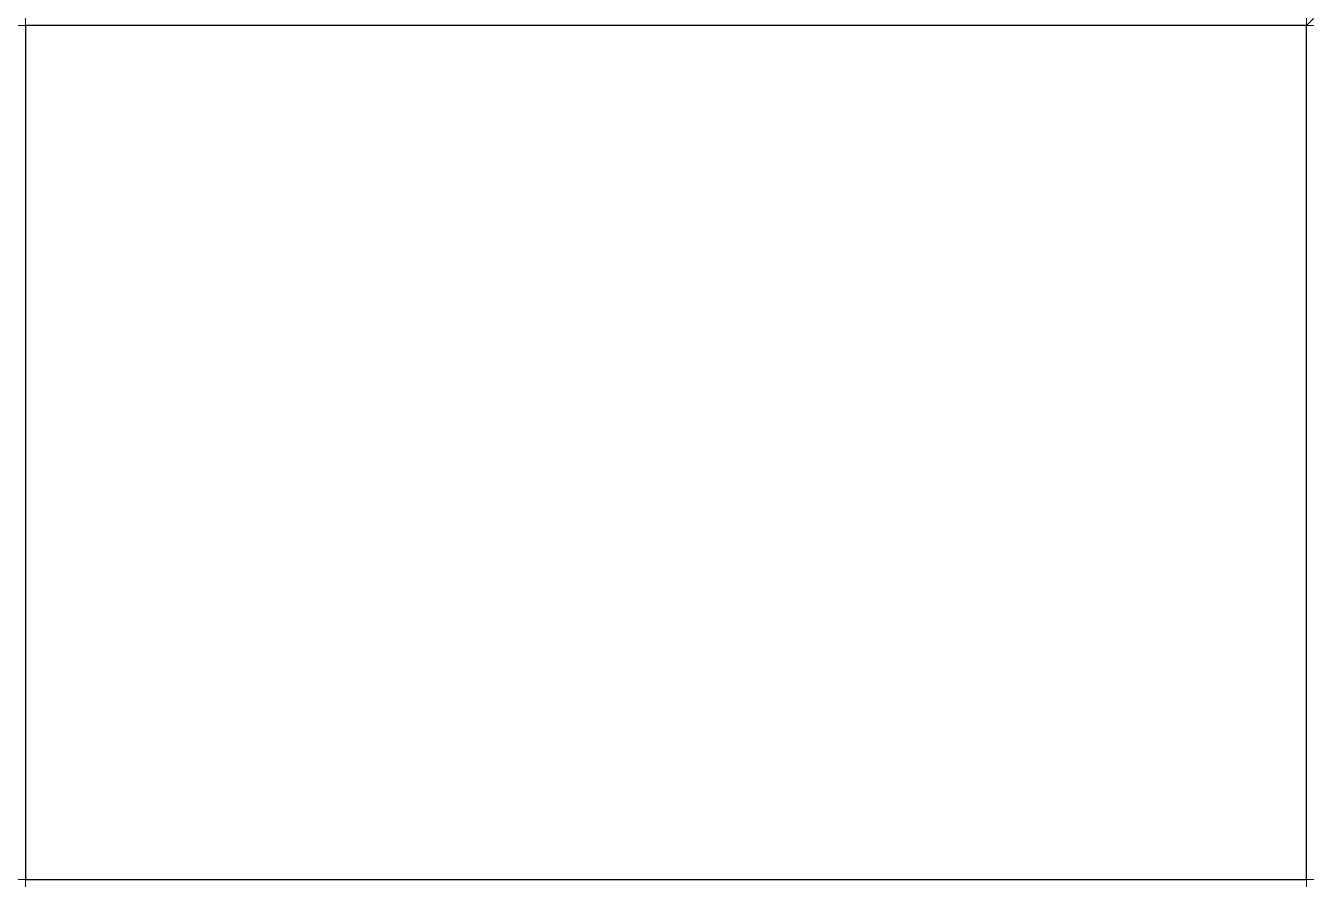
# Model space of a CAD drawing. Header units: inches. Extents: x 5 to 11, y 5 to 9.
import ezdxf

# ---------------------------------------------------------------- set-up
doc = ezdxf.new("R2010")
doc.units = ezdxf.units.IN
doc.header["$MEASUREMENT"] = 0
doc.linetypes.add('Amconstr', pattern=[9999, 9999, 0])
doc.layers.add('AM_CL', color=1, linetype='Amconstr', lineweight=15)

msp = doc.modelspace()

# ---------------------------------------------------------------- linework, layer by layer
for p, q in [((11, 9), (5, 9)), ((5, 9), (5, 5)), ((11, 5), (11, 9)), ((5, 5), (11, 5))]:
    msp.add_line(p, q)
at = {"layer": 'AM_CL'}
for p, direction in [((5, 9), (1, 0)), ((5, 5), (0, 1)), ((11, 5), (0, 1)), ((5, 5), (1, 0))]:
    msp.add_xline(p, direction, dxfattribs=at)
msp.add_ray((11, 9), (0.7071068, 0.7071068), dxfattribs=at)

doc.saveas('drawing.dxf')
